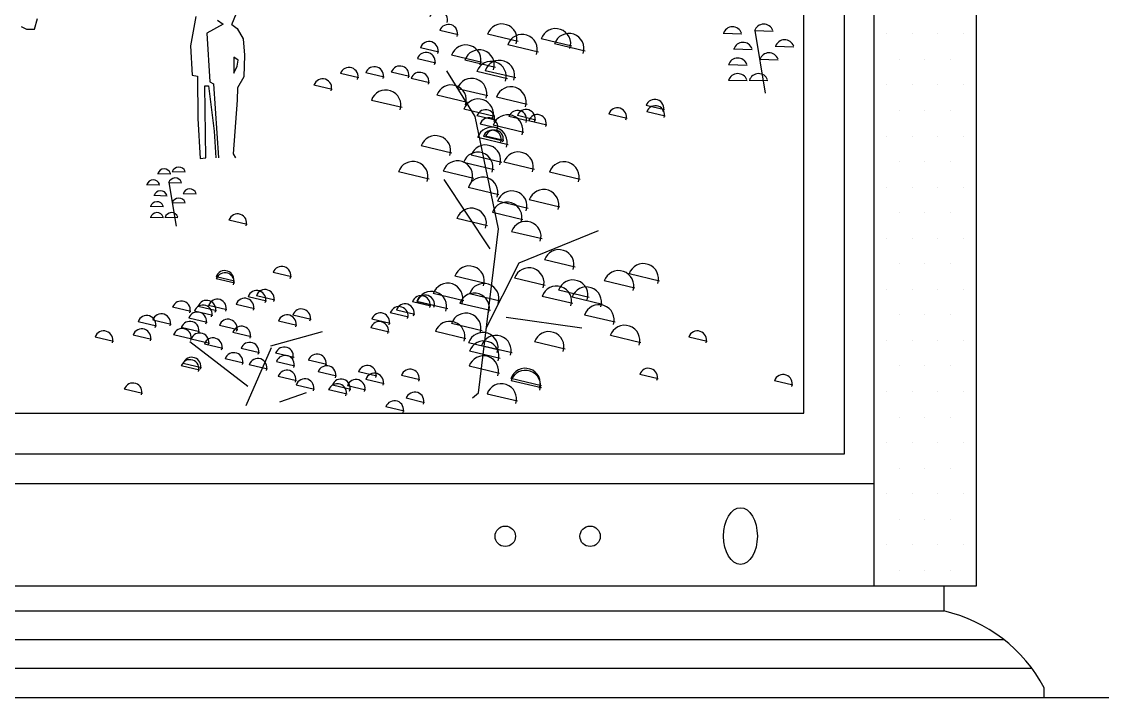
# Model space of a CAD drawing. Header units: inches. Extents: x 11.8 to 54.3, y 10.8 to 35.6.
# Drawn here: x 52.89 to 53.3133, y 26.4983 to 26.7629 of the extents above; entities that cross this region are included whole.
import ezdxf

# ---------------------------------------------------------------- set-up
doc = ezdxf.new("R2010")
doc.units = ezdxf.units.IN
doc.header["$MEASUREMENT"] = 0
doc.layers.add('02', color=2, linetype='Continuous')
doc.layers.add('1', color=1, linetype='Continuous')

msp = doc.modelspace()

# ---------------------------------------------------------------- linework, layer by layer
at = {"layer": '02'}
for p, q in [((53.224, 26.54202), (53.224, 27.13834)), ((53.264, 26.54202), (53.264, 27.13834)), ((53.21235, 26.59366), (53.21235, 27.12669)), ((53.19635, 26.60966), (53.19635, 27.11069)), ((52.97234, 26.76173), (52.97515, 26.76847)), ((52.89514, 26.75996), (52.89619, 26.76416)), ((52.95828, 26.7649), (52.95613, 26.75339)), ((52.96903, 26.76193), (52.96258, 26.75835)), ((52.96671, 26.76351), (52.96903, 26.76193)), ((52.88989, 26.76101), (52.89199, 26.75996)), ((52.89199, 26.75996), (52.89514, 26.75996)), ((52.96258, 26.75835), (52.96374, 26.7393)), ((52.97234, 26.76173), (52.97449, 26.76014)), ((52.97449, 26.76014), (52.9768, 26.75617)), ((53.06103, 26.75766), (53.05384, 26.75936)), ((53.08449, 26.7551), (53.0725, 26.75793)), ((53.1648, 26.75833), (53.17213, 26.75813)), ((53.17704, 26.75935), (53.18437, 26.75915)), ((53.17715, 26.75935), (53.18123, 26.73487)), ((53.22883, 26.75808), (53.22883, 26.75808)), ((53.23883, 26.75808), (53.23883, 26.75808)), ((53.24883, 26.75808), (53.24883, 26.75808)), ((53.25883, 26.75808), (53.25883, 26.75808)), ((52.95613, 26.75339), (52.95679, 26.74188)), ((52.9768, 26.75617), (52.97738, 26.74981)), ((53.09245, 26.75098), (53.08046, 26.75381)), ((53.10553, 26.75327), (53.09354, 26.7561)), ((53.11074, 26.75135), (53.09876, 26.75418)), ((52.97738, 26.74981), (52.97713, 26.74129)), ((53.05344, 26.75098), (53.04625, 26.75268)), ((53.0704, 26.74686), (53.05841, 26.7497)), ((53.16888, 26.75221), (53.17621, 26.75201)), ((53.1852, 26.75323), (53.19252, 26.75303)), ((52.97316, 26.74903), (52.97316, 26.74268)), ((52.97481, 26.74784), (52.97316, 26.74903)), ((52.97316, 26.74268), (52.97449, 26.74546)), ((52.97449, 26.74546), (52.97481, 26.74784)), ((53.05225, 26.74668), (53.04506, 26.74838)), ((53.07561, 26.74494), (53.06363, 26.74778)), ((53.16684, 26.74609), (53.17417, 26.74589)), ((53.17908, 26.74813), (53.18641, 26.74793)), ((53.23383, 26.74808), (53.23383, 26.74808)), ((53.24383, 26.74808), (53.24383, 26.74808)), ((53.25383, 26.74808), (53.25383, 26.74808)), ((53.26383, 26.74808), (53.26383, 26.74808)), ((52.95679, 26.74188), (52.95894, 26.74149)), ((52.95894, 26.74149), (52.95911, 26.72502)), ((52.97713, 26.74129), (52.97465, 26.73692)), ((53.02206, 26.74083), (53.01487, 26.74253)), ((53.03203, 26.7411), (53.02484, 26.7428)), ((53.042, 26.74138), (53.03481, 26.74308)), ((53.04978, 26.73891), (53.04259, 26.74061)), ((53.06774, 26.72574), (53.05659, 26.74366)), ((53.08028, 26.74046), (53.06829, 26.7433)), ((53.08357, 26.74083), (53.07159, 26.74366)), ((53.08357, 26.74083), (53.07159, 26.74366)), ((52.96225, 26.70954), (52.96175, 26.73772)), ((52.96175, 26.73772), (52.96324, 26.73772)), ((52.96324, 26.73772), (52.96539, 26.72006)), ((52.96374, 26.7393), (52.96522, 26.73851)), ((52.96522, 26.73851), (52.96721, 26.70954)), ((52.97465, 26.73692), (52.97449, 26.73216)), ((53.01172, 26.73634), (53.00453, 26.73805)), ((53.07269, 26.73379), (53.0607, 26.73662)), ((53.16684, 26.73997), (53.17417, 26.73977)), ((53.175, 26.73997), (53.18233, 26.73977)), ((53.22883, 26.73808), (53.22883, 26.73808)), ((53.23883, 26.73808), (53.23883, 26.73808)), ((53.24883, 26.73808), (53.24883, 26.73808)), ((53.25883, 26.73808), (53.25883, 26.73808)), ((52.97449, 26.73216), (52.97283, 26.71113)), ((52.97459, 26.73226), (52.97449, 26.73216)), ((53.06463, 26.73123), (53.05265, 26.73406)), ((53.08805, 26.73049), (53.07607, 26.73333)), ((53.03902, 26.72921), (53.02704, 26.73205)), ((53.07525, 26.72574), (53.06326, 26.72857)), ((53.14181, 26.7283), (53.13462, 26.73)), ((53.23383, 26.72808), (53.23383, 26.72808)), ((53.24383, 26.72808), (53.24383, 26.72808)), ((53.25383, 26.72808), (53.25383, 26.72808)), ((53.26383, 26.72808), (53.26383, 26.72808)), ((52.95911, 26.72502), (52.95993, 26.70934)), ((53.0768, 26.68175), (53.06774, 26.72574)), ((53.07558, 26.72428), (53.06839, 26.72598)), ((53.08811, 26.724), (53.08092, 26.7257)), ((53.0914, 26.72437), (53.08421, 26.72607)), ((53.09579, 26.72236), (53.0886, 26.72406)), ((53.12717, 26.72501), (53.11998, 26.72671)), ((53.14208, 26.72583), (53.13489, 26.72753)), ((52.96539, 26.72006), (52.96605, 26.70954)), ((53.07676, 26.72107), (53.06957, 26.72278)), ((53.08677, 26.71952), (53.07479, 26.72235)), ((53.08064, 26.71467), (53.06866, 26.71751)), ((53.07814, 26.71623), (53.07095, 26.71793)), ((53.07896, 26.71632), (53.07177, 26.71802)), ((53.22883, 26.71808), (53.22883, 26.71808)), ((53.23883, 26.71808), (53.23883, 26.71808)), ((53.24883, 26.71808), (53.24883, 26.71808)), ((53.25883, 26.71808), (53.25883, 26.71808)), ((52.97283, 26.71113), (52.97382, 26.70954)), ((53.05851, 26.71138), (53.04652, 26.71421)), ((52.95993, 26.70934), (52.96225, 26.70954)), ((53.07506, 26.70489), (53.06308, 26.70772)), ((53.07808, 26.70772), (53.0661, 26.71056)), ((53.09089, 26.70498), (53.0789, 26.70781)), ((53.23383, 26.70808), (53.23383, 26.70808)), ((53.24383, 26.70808), (53.24383, 26.70808)), ((53.25383, 26.70808), (53.25383, 26.70808)), ((53.26383, 26.70808), (53.26383, 26.70808)), ((52.94329, 26.70345), (52.94842, 26.70331)), ((52.949, 26.70416), (52.95413, 26.70402)), ((53.04963, 26.70123), (53.03765, 26.70406)), ((53.0671, 26.7015), (53.05512, 26.70434)), ((53.10882, 26.70114), (53.09683, 26.70397)), ((52.939, 26.69916), (52.94414, 26.69903)), ((52.94757, 26.69988), (52.9527, 26.69974)), ((52.94765, 26.69988), (52.95051, 26.68275)), ((53.07351, 26.67388), (53.05549, 26.70105)), ((52.94186, 26.69488), (52.94699, 26.69474)), ((52.95328, 26.6956), (52.95841, 26.69546)), ((53.07698, 26.6951), (53.065, 26.69794)), ((53.22883, 26.69808), (53.22883, 26.69808)), ((53.23883, 26.69808), (53.23883, 26.69808)), ((53.24883, 26.69808), (53.24883, 26.69808)), ((53.25883, 26.69808), (53.25883, 26.69808)), ((52.94043, 26.6906), (52.94556, 26.69046)), ((52.949, 26.69203), (52.95413, 26.69189)), ((53.08842, 26.68971), (53.07643, 26.69254)), ((53.10086, 26.69026), (53.08888, 26.69309)), ((52.94043, 26.68632), (52.94556, 26.68618)), ((52.94614, 26.68632), (52.95127, 26.68618)), ((53.0725, 26.68294), (53.06052, 26.68577)), ((53.08641, 26.68532), (53.07442, 26.68815)), ((53.23383, 26.68808), (53.23383, 26.68808)), ((53.24383, 26.68808), (53.24383, 26.68808)), ((53.25383, 26.68808), (53.25383, 26.68808)), ((53.26383, 26.68808), (53.26383, 26.68808)), ((52.97842, 26.68348), (52.97123, 26.68518)), ((53.06893, 26.61755), (53.0768, 26.68175)), ((53.09391, 26.67782), (53.08192, 26.68065)), ((53.08494, 26.66849), (53.11604, 26.68111)), ((53.22883, 26.67808), (53.22883, 26.67808)), ((53.23883, 26.67808), (53.23883, 26.67808)), ((53.24883, 26.67808), (53.24883, 26.67808)), ((53.25883, 26.67808), (53.25883, 26.67808)), ((53.1068, 26.66675), (53.09482, 26.66959)), ((52.99571, 26.66291), (52.98852, 26.66461)), ((53.07195, 26.64288), (53.08494, 26.66849)), ((53.23383, 26.66808), (53.23383, 26.66808)), ((53.24383, 26.66808), (53.24383, 26.66808)), ((53.25383, 26.66808), (53.25383, 26.66808)), ((53.26383, 26.66808), (53.26383, 26.66808)), ((52.97339, 26.66126), (52.9662, 26.66296)), ((52.97348, 26.66044), (52.96629, 26.66214)), ((53.07168, 26.66035), (53.05969, 26.66318)), ((53.0951, 26.65962), (53.08311, 26.66245)), ((53.13022, 26.65852), (53.11824, 26.66136)), ((53.13992, 26.66127), (53.12794, 26.6641)), ((53.06326, 26.65358), (53.05128, 26.65642)), ((53.07744, 26.65349), (53.06546, 26.65633)), ((53.11229, 26.65486), (53.10031, 26.6577)), ((53.22883, 26.65808), (53.22883, 26.65808)), ((53.23883, 26.65808), (53.23883, 26.65808)), ((53.24883, 26.65808), (53.24883, 26.65808)), ((53.25883, 26.65808), (53.25883, 26.65808)), ((52.97046, 26.6501), (52.96327, 26.6518)), ((52.98126, 26.65047), (52.97407, 26.65217)), ((52.98592, 26.65349), (52.97873, 26.65519)), ((52.98922, 26.65385), (52.98203, 26.65555)), ((53.05032, 26.65148), (53.04313, 26.65318)), ((53.05197, 26.65166), (53.04478, 26.65336)), ((53.05695, 26.65038), (53.04496, 26.65322)), ((53.07369, 26.64974), (53.0617, 26.65258)), ((53.10589, 26.65249), (53.09391, 26.65532)), ((53.1176, 26.65212), (53.10562, 26.65495)), ((52.95637, 26.64937), (52.94918, 26.65107)), ((52.96488, 26.64782), (52.95769, 26.64952)), ((52.96635, 26.64965), (52.95916, 26.65135)), ((53.0034, 26.64626), (52.99621, 26.64796)), ((53.04163, 26.64718), (53.03444, 26.64888)), ((53.04401, 26.64828), (53.03682, 26.64998)), ((53.12254, 26.64517), (53.11055, 26.648)), ((53.23383, 26.64808), (53.23383, 26.64808)), ((53.24383, 26.64808), (53.24383, 26.64808)), ((53.25383, 26.64808), (53.25383, 26.64808)), ((53.26383, 26.64808), (53.26383, 26.64808)), ((52.94284, 26.6437), (52.93565, 26.6454)), ((52.9486, 26.64434), (52.94141, 26.64604)), ((52.96269, 26.64507), (52.9555, 26.64677)), ((52.97467, 26.64224), (52.96748, 26.64394)), ((52.99782, 26.64398), (52.99062, 26.64568)), ((53.03441, 26.64471), (53.02722, 26.64641)), ((53.0704, 26.64188), (53.05841, 26.64471)), ((53.10946, 26.64288), (53.07982, 26.64709)), ((52.926, 26.63766), (52.91881, 26.63937)), ((52.94091, 26.63849), (52.93372, 26.64019)), ((52.95674, 26.63858), (52.94955, 26.64028)), ((52.95976, 26.64142), (52.95257, 26.64312)), ((52.97998, 26.6395), (52.97279, 26.6412)), ((52.9877, 26.63602), (53.00791, 26.6416)), ((53.03395, 26.64133), (53.02676, 26.64303)), ((53.06408, 26.63867), (53.0521, 26.64151)), ((53.1326, 26.63712), (53.12062, 26.63996)), ((53.15854, 26.63767), (53.15135, 26.63937)), ((52.97864, 26.62002), (52.95586, 26.63748)), ((52.9636, 26.63684), (52.95641, 26.63854)), ((52.96882, 26.63492), (52.96163, 26.63662)), ((52.98318, 26.63319), (52.97599, 26.63489)), ((52.98779, 26.6352), (52.97782, 26.61243)), ((53.07707, 26.63429), (53.06509, 26.63712)), ((53.0822, 26.63319), (53.07021, 26.63602)), ((53.10287, 26.63465), (53.09089, 26.63749)), ((53.22883, 26.63808), (53.22883, 26.63808)), ((53.23883, 26.63808), (53.23883, 26.63808)), ((53.24883, 26.63808), (53.24883, 26.63808)), ((53.25883, 26.63808), (53.25883, 26.63808)), ((52.97696, 26.62916), (52.96977, 26.63086)), ((52.99672, 26.63136), (52.98953, 26.63306)), ((53.07744, 26.63099), (53.06545, 26.63383)), ((52.95976, 26.62642), (52.95257, 26.62812)), ((52.96049, 26.62733), (52.9533, 26.62903)), ((52.98638, 26.62687), (52.97919, 26.62858)), ((52.99708, 26.62806), (52.98989, 26.62976)), ((53.00952, 26.62861), (53.00233, 26.63031)), ((53.07726, 26.62514), (53.06527, 26.62797)), ((53.23383, 26.62808), (53.23383, 26.62808)), ((53.24383, 26.62808), (53.24383, 26.62808)), ((53.25383, 26.62808), (53.25383, 26.62808)), ((53.26383, 26.62808), (53.26383, 26.62808)), ((52.99772, 26.6223), (52.99053, 26.624)), ((53.01337, 26.62404), (53.00618, 26.62574)), ((53.02919, 26.62413), (53.022, 26.62583)), ((53.03203, 26.62111), (53.02484, 26.62282)), ((53.04602, 26.62267), (53.03883, 26.62437)), ((53.09363, 26.62029), (53.08165, 26.62313)), ((53.09372, 26.61947), (53.08174, 26.62231)), ((53.13933, 26.62304), (53.13214, 26.62474)), ((53.19212, 26.62057), (53.18493, 26.62227)), ((52.93744, 26.61727), (52.93025, 26.61897)), ((53.00477, 26.61892), (52.99758, 26.62062)), ((53.01748, 26.617), (53.01029, 26.6187)), ((53.01895, 26.61883), (53.01176, 26.62053)), ((53.0248, 26.61865), (53.01761, 26.62035)), ((53.22883, 26.61808), (53.22883, 26.61808)), ((53.23883, 26.61808), (53.23883, 26.61808)), ((53.24883, 26.61808), (53.24883, 26.61808)), ((53.25883, 26.61808), (53.25883, 26.61808)), ((53.00142, 26.61755), (52.99099, 26.61389)), ((53.04785, 26.61371), (53.04066, 26.61541)), ((53.06664, 26.61563), (53.06893, 26.61755)), ((53.0843, 26.61426), (53.07232, 26.61709)), ((52.5745, 26.60966), (53.19635, 26.60966)), ((53.03989, 26.61032), (53.0327, 26.61202)), ((53.23383, 26.60808), (53.23383, 26.60808)), ((53.24383, 26.60808), (53.24383, 26.60808)), ((53.25383, 26.60808), (53.25383, 26.60808)), ((53.26383, 26.60808), (53.26383, 26.60808)), ((53.22883, 26.59808), (53.22883, 26.59808)), ((53.23883, 26.59808), (53.23883, 26.59808)), ((53.24883, 26.59808), (53.24883, 26.59808)), ((53.25883, 26.59808), (53.25883, 26.59808)), ((52.5585, 26.59366), (53.21235, 26.59366)), ((53.23383, 26.58808), (53.23383, 26.58808)), ((53.24383, 26.58808), (53.24383, 26.58808)), ((53.25383, 26.58808), (53.25383, 26.58808)), ((53.26383, 26.58808), (53.26383, 26.58808)), ((52.54685, 26.58202), (53.224, 26.58202)), ((53.22883, 26.57808), (53.22883, 26.57808)), ((53.23883, 26.57808), (53.23883, 26.57808)), ((53.24883, 26.57808), (53.24883, 26.57808)), ((53.25883, 26.57808), (53.25883, 26.57808)), ((53.23383, 26.56808), (53.23383, 26.56808)), ((53.24383, 26.56808), (53.24383, 26.56808)), ((53.25383, 26.56808), (53.25383, 26.56808)), ((53.26383, 26.56808), (53.26383, 26.56808)), ((53.22883, 26.55808), (53.22883, 26.55808)), ((53.23883, 26.55808), (53.23883, 26.55808)), ((53.24883, 26.55808), (53.24883, 26.55808)), ((53.25883, 26.55808), (53.25883, 26.55808)), ((53.23383, 26.54808), (53.23383, 26.54808)), ((53.24383, 26.54808), (53.24383, 26.54808)), ((53.25383, 26.54808), (53.25383, 26.54808)), ((53.26383, 26.54808), (53.26383, 26.54808)), ((52.50685, 26.54202), (53.264, 26.54202)), ((53.2513, 26.54202), (53.2513, 26.53216)), ((52.51955, 26.53216), (53.2513, 26.53216)), ((52.49609, 26.52096), (53.27476, 26.52096)), ((52.48517, 26.50976), (53.28568, 26.50976)), ((53.29057, 26.49834), (53.29057, 26.50203)), ((52.48028, 26.49834), (53.29057, 26.49834))]:
    msp.add_line(p, q, dxfattribs=at)
for centre in [(53.07947, 26.56139), (53.11269, 26.56139)]:
    msp.add_circle(centre, 0.004, dxfattribs=at)
msp.add_arc((53.23804, 26.47422), 0.05943, 27.8918, 77.1109, dxfattribs=at)
for centre, major_axis, start_param, end_param in [((53.05328, 26.76363), (0.00252, 0.00252), 5.176393, 8.317502), ((53.05722, 26.75823), (-0.0006, 0.00351), 4.221602, 7.362711), ((53.07813, 26.75605), (-0.00061, 0.0059), 4.288472, 7.429582), ((53.18072, 26.75813), (0, 0.00377), -1.224589, 1.27296), ((53.08609, 26.75194), (0.00248, 0.00539), -1.460409, 1.680701), ((53.09917, 26.75423), (-0.00061, 0.0059), 4.288472, 7.429582), ((53.10438, 26.75231), (0.00099, 0.00585), 4.558113, 7.699223), ((53.16849, 26.75711), (0, 0.00377), -1.224574, 1.272975), ((53.04962, 26.75155), (-0.0006, 0.00351), 4.221602, 7.362711), ((53.06404, 26.74782), (-0.00061, 0.0059), 4.288379, 7.429489), ((53.17257, 26.75099), (0, 0.00377), -1.224997, 1.272552), ((53.18888, 26.75201), (0, 0.00377), -1.224997, 1.272552), ((53.04843, 26.74726), (-0.0008, 0.00347), 4.164177, 7.305286), ((53.06925, 26.7459), (0.00174, 0.00567), 4.688932, 7.830041), ((53.18276, 26.74691), (0, 0.00377), -1.224997, 1.272552), ((53.01825, 26.7414), (0.00215, 0.00283), -1.243257, 1.897853), ((53.02822, 26.74168), (-0.0006, 0.00351), 4.221653, 7.362763), ((53.03819, 26.74195), (-0.0008, 0.00347), 4.164221, 7.305331), ((53.07392, 26.74142), (-0.00133, 0.00578), 4.164142, 7.305252), ((53.07721, 26.74179), (0.00032, 0.00592), 4.445602, 7.586712), ((53.07721, 26.74179), (0.00032, 0.00592), 4.445602, 7.586712), ((53.17053, 26.74487), (0, 0.00377), -1.224997, 1.272552), ((53.00791, 26.73692), (-0.00029, 0.00355), 4.30892, 7.45003), ((53.04596, 26.73948), (0.00019, 0.00355), 4.445723, 7.586832), ((53.06633, 26.73474), (-0.00133, 0.00578), 4.164142, 7.305252), ((53.17053, 26.73876), (0, 0.00377), -1.224997, 1.272552), ((53.17868, 26.73876), (0, 0.00377), -1.224589, 1.27296), ((53.03266, 26.73017), (0.00248, 0.00539), -1.460409, 1.680701), ((53.05828, 26.73218), (0.00174, 0.00567), 4.688932, 7.830041), ((53.0817, 26.73145), (0.00174, 0.00567), 4.688932, 7.830041), ((53.06889, 26.7267), (0.00174, 0.00567), 4.688932, 7.830041), ((53.13799, 26.72888), (-0.0006, 0.00351), 4.221809, 7.362919), ((53.07176, 26.72485), (-0.0008, 0.00347), 4.164177, 7.305286), ((53.08429, 26.72458), (0.00215, 0.00283), -1.243257, 1.897853), ((53.08759, 26.72494), (-0.0008, 0.00347), 4.164221, 7.305331), ((53.12336, 26.72558), (-0.00029, 0.00355), 4.308976, 7.450086), ((53.13827, 26.72641), (-0.0008, 0.00347), 4.164221, 7.305331), ((53.07295, 26.72165), (-0.0008, 0.00347), 4.164221, 7.305331), ((53.08041, 26.72048), (0.00032, 0.00592), 4.445602, 7.586712), ((53.09198, 26.72293), (-0.0006, 0.00351), 4.221653, 7.362763), ((53.07428, 26.71563), (-0.0002, 0.00593), 4.356652, 7.497762), ((53.07432, 26.7168), (-0.0006, 0.00351), 4.221602, 7.362711), ((53.07515, 26.71689), (-0.0008, 0.00347), 4.164177, 7.305286), ((53.05215, 26.71234), (-0.00061, 0.0059), 4.288379, 7.429489), ((53.07172, 26.70868), (-0.00115, 0.00582), 4.195925, 7.337035), ((53.0687, 26.70585), (-0.00115, 0.00582), 4.195925, 7.337035), ((53.08453, 26.70594), (-0.00133, 0.00578), 4.164142, 7.305252), ((53.04327, 26.70219), (0.00174, 0.00567), 4.688932, 7.830041), ((53.06075, 26.70246), (-0.0002, 0.00593), 4.356652, 7.497762), ((53.10246, 26.7021), (-0.00115, 0.00582), 4.195925, 7.337035), ((52.94587, 26.70259), (0, 0.00264), -1.225272, 1.272277), ((52.95158, 26.70331), (0, 0.00264), -1.224688, 1.272861), ((53.07063, 26.69606), (-0.00115, 0.00582), 4.195925, 7.337035), ((52.94159, 26.69831), (0, 0.00264), -1.225093, 1.272456), ((52.95015, 26.69903), (0, 0.00264), -1.224703, 1.272846), ((52.94444, 26.69403), (0, 0.00264), -1.225093, 1.272456), ((52.95586, 26.69474), (0, 0.00264), -1.225307, 1.272243), ((53.08206, 26.69067), (0.00099, 0.00585), 4.558094, 7.699204), ((53.0945, 26.69121), (-0.00115, 0.00582), 4.195925, 7.337035), ((52.94301, 26.68975), (0, 0.00264), -1.225287, 1.272262), ((52.95158, 26.69117), (0, 0.00264), -1.225093, 1.272456), ((53.06614, 26.6839), (0.00174, 0.00567), 4.688932, 7.830041), ((53.08005, 26.68628), (-0.00091, 0.00586), 4.236218, 7.377327), ((52.94301, 26.68546), (0, 0.00264), -1.225287, 1.272262), ((52.94872, 26.68546), (0, 0.00264), -1.22411, 1.273439), ((52.97461, 26.68406), (0.00215, 0.00283), -1.243257, 1.897853), ((53.08755, 26.67878), (-0.00115, 0.00582), 4.195925, 7.337035), ((53.10045, 26.66771), (0.00099, 0.00585), 4.558094, 7.699204), ((53.13356, 26.66222), (-0.00091, 0.00586), 4.236218, 7.377327), ((52.96958, 26.66184), (-0.0008, 0.00347), 4.164221, 7.305331), ((52.96967, 26.66101), (-0.00029, 0.00355), 4.30892, 7.45003), ((52.9919, 26.66348), (-0.0008, 0.00347), 4.164177, 7.305286), ((53.06532, 26.66131), (0.00099, 0.00585), 4.558094, 7.699204), ((53.08874, 26.66058), (-0.00133, 0.00578), 4.164142, 7.305252), ((53.12387, 26.65948), (-0.00061, 0.0059), 4.288379, 7.429489), ((53.0569, 26.65454), (-0.0002, 0.00593), 4.356652, 7.497762), ((53.07108, 26.65445), (0.00174, 0.00567), 4.688925, 7.830035), ((53.10594, 26.65582), (-0.0002, 0.00593), 4.356652, 7.497762), ((52.98211, 26.65406), (-0.0006, 0.00351), 4.221602, 7.362711), ((52.9854, 26.65443), (0.00252, 0.00252), 5.176393, 8.317502), ((53.04651, 26.65205), (0.00162, 0.00317), -1.418076, 1.723033), ((53.04816, 26.65224), (-0.0008, 0.00347), 4.164177, 7.305286), ((53.05059, 26.65134), (-0.00061, 0.0059), 4.288472, 7.429582), ((53.06733, 26.6507), (-0.00091, 0.00586), 4.236218, 7.377327), ((53.09953, 26.65344), (-0.00061, 0.0059), 4.288379, 7.429489), ((53.11124, 26.65308), (-0.00115, 0.00582), 4.195925, 7.337035), ((52.95256, 26.64995), (0.00215, 0.00283), -1.243257, 1.897853), ((52.96107, 26.64839), (0.00215, 0.00283), -1.243257, 1.897853), ((52.96253, 26.65022), (0.00215, 0.00283), -1.243257, 1.897853), ((52.96665, 26.65068), (0.00215, 0.00283), -1.243257, 1.897853), ((52.97744, 26.65104), (-0.0006, 0.00351), 4.221653, 7.362763), ((53.03782, 26.64775), (-0.0008, 0.00347), 4.164221, 7.305331), ((53.0402, 26.64885), (-0.0008, 0.00347), 4.164177, 7.305286), ((53.11618, 26.64613), (-0.00115, 0.00582), 4.195925, 7.337035), ((52.93902, 26.64428), (-0.0008, 0.00347), 4.164221, 7.305331), ((52.94478, 26.64492), (0.00019, 0.00355), 4.445723, 7.586832), ((52.95887, 26.64565), (0.00019, 0.00355), 4.445723, 7.586832), ((52.994, 26.64455), (0.00215, 0.00283), -1.243257, 1.897853), ((52.99958, 26.64684), (-0.0008, 0.00347), 4.164221, 7.305331), ((53.03059, 26.64529), (0.00019, 0.00355), 4.445723, 7.586832), ((53.06404, 26.64283), (0.00174, 0.00567), 4.688932, 7.830041), ((52.95594, 26.64199), (-0.0006, 0.00351), 4.221653, 7.362763), ((52.97086, 26.64281), (-0.0008, 0.00347), 4.164221, 7.305331), ((52.97616, 26.64007), (-0.0006, 0.00351), 4.221653, 7.362763), ((53.03013, 26.6419), (0.00019, 0.00355), 4.445723, 7.586832), ((53.05772, 26.63963), (0.00099, 0.00585), 4.558135, 7.699245), ((53.12624, 26.63808), (-0.00115, 0.00582), 4.195925, 7.337035), ((52.92219, 26.63824), (-0.0008, 0.00347), 4.164221, 7.305331), ((52.9371, 26.63906), (0.00215, 0.00283), -1.243257, 1.897853), ((52.95293, 26.63916), (-0.0006, 0.00351), 4.221653, 7.362763), ((52.95979, 26.63742), (-0.0008, 0.00347), 4.164177, 7.305286), ((52.965, 26.6355), (-0.0006, 0.00351), 4.221653, 7.362763), ((53.07071, 26.63524), (0.00174, 0.00567), 4.688925, 7.830035), ((53.07584, 26.63415), (-0.00091, 0.00586), 4.236218, 7.377327), ((53.09651, 26.63561), (-0.00061, 0.0059), 4.288379, 7.429489), ((53.15473, 26.63825), (0.00215, 0.00283), -1.243257, 1.897853), ((52.97936, 26.63376), (-0.0008, 0.00347), 4.164177, 7.305286), ((52.9929, 26.63193), (-0.0008, 0.00347), 4.164221, 7.305331), ((53.07108, 26.63195), (-0.00091, 0.00586), 4.236218, 7.377327), ((52.95594, 26.62699), (-0.0008, 0.00347), 4.164221, 7.305331), ((52.95668, 26.62791), (0.00252, 0.00252), 5.176393, 8.317502), ((52.97314, 26.62974), (0.00215, 0.00283), -1.243257, 1.897853), ((52.98256, 26.62745), (0.00019, 0.00355), 4.445723, 7.586832), ((52.99327, 26.62864), (-0.0008, 0.00347), 4.164221, 7.305331), ((53.00571, 26.62919), (0.00019, 0.00355), 4.445723, 7.586832), ((53.0709, 26.6261), (-0.00133, 0.00578), 4.164142, 7.305252), ((52.99391, 26.62288), (-0.0008, 0.00347), 4.164221, 7.305331), ((53.00955, 26.62462), (0.00215, 0.00283), -1.243257, 1.897853), ((53.02538, 26.62471), (-0.0008, 0.00347), 4.164221, 7.305331), ((53.04221, 26.62325), (-0.0006, 0.00351), 4.221602, 7.362711), ((53.08727, 26.62125), (-0.0002, 0.00593), 4.356652, 7.497762), ((53.08736, 26.62043), (-0.00115, 0.00582), 4.195925, 7.337035), ((53.13552, 26.62361), (0.00019, 0.00355), 4.445723, 7.586832), ((53.00095, 26.61949), (0.00252, 0.00252), 5.176393, 8.317502), ((53.01513, 26.6194), (-0.0008, 0.00347), 4.164177, 7.305286), ((53.02099, 26.61922), (0.00019, 0.00355), 4.445723, 7.586832), ((53.02821, 26.62169), (-0.00029, 0.00355), 4.30892, 7.45003), ((53.1883, 26.62115), (-0.0006, 0.00351), 4.221809, 7.362919), ((52.93362, 26.61785), (-0.0008, 0.00347), 4.164221, 7.305331), ((53.01367, 26.61757), (-0.0006, 0.00351), 4.221602, 7.362711), ((53.04404, 26.61428), (-0.0008, 0.00347), 4.164221, 7.305331), ((53.07794, 26.61522), (-0.00133, 0.00578), 4.164142, 7.305252), ((53.03608, 26.6109), (-0.0008, 0.00347), 4.164221, 7.305331)]:
    msp.add_ellipse(centre, major_axis=major_axis, ratio=1, start_param=start_param, end_param=end_param, dxfattribs=at)
msp.add_ellipse((53.17159, 26.56148), major_axis=(0, 0.01111), ratio=0.594595, dxfattribs=at)
at = {"layer": '1'}
msp.add_line((33.61524, 26.49834), (53.94144, 26.49834), dxfattribs=at)

doc.saveas('drawing.dxf')
